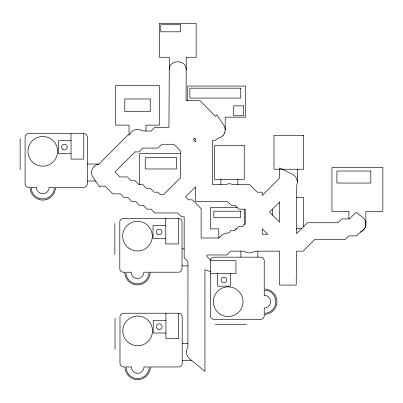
<?xml version="1.0" encoding="UTF-8"?>
<svg xmlns="http://www.w3.org/2000/svg" width="403" height="403" viewBox="0 0 403 403"><rect width="100%" height="100%" fill="white"/><g stroke="black" fill="none" stroke-linecap="round" stroke-linejoin="round"><path stroke-width="0.6" d="M169.275 69.941L169.275 57.256L159.376 57.256L159.376 23.324L196.14 23.324L196.14 57.256L186.241 57.256L186.06 100.574L200.044 100.574L215.363 116.331L216.859 114.84L223.766 125.177C225.499 127.736 225.665 131.242 224.164 133.942C222.607 138.022 217.469 137.352 215.242 140.446L212.577 140.446L212.577 184.559L225.519 184.559L229.322 183.617L233.261 184.559L249.603 184.559L257.235 192.196L262.207 192.196L262.207 195.465L279.596 178.076L279.596 167.905L292.598 174.363A8.483 8.483 0 0 1 297.303 181.708L297.288 182.539A8.483 8.483 0 0 1 296.759 184.972L296.563 233.644L307.469 222.733L338.011 222.733L341.825 218.915L349.461 218.915L356.086 212.295L362.604 217.353A8.483 8.483 0 0 1 365.879 223.826C366.418 229.977 359.491 231.886 356.489 235.886L348.857 235.886L345.039 239.699L314.496 239.699L303.046 251.155L296.487 251.155L296.195 285.123L279.596 285.052L279.596 251.155L254.56 251.155L254.162 251.457A8.483 8.483 0 0 1 244.732 251.543L244.203 251.155L230.345 251.155L227.131 254.973L207.61 254.973L206.548 256.031L210.568 260.051L210.502 315.846A3.536 3.536 0 0 0 214.038 319.377L260.696 319.377A3.536 3.536 0 0 0 264.227 315.846L264.227 314.431A12.725 12.725 0 0 0 276.952 301.706A12.725 12.725 0 0 0 264.227 288.981L264.227 260.706A3.536 3.536 0 0 0 260.696 257.169L214.038 257.169A3.536 3.536 0 0 0 210.547 260.152M365.848 224.773L365.798 225.186M365.869 224.355L365.884 211.328L382.85 211.328L382.85 167.497L331.951 167.497L331.951 211.328L348.917 211.328L348.917 218.915M365.738 225.594L365.647 226.002M224.829 132.355L224.919 132.008M365.546 226.405L365.415 226.798M365.274 227.191L365.108 227.574M364.932 227.947L364.725 228.31M364.514 228.667L364.277 229.01M364.025 229.342L363.758 229.66M363.476 229.967L363.174 230.254M222.713 135.892L222.95 135.625M362.866 230.536L362.539 230.793M362.206 231.04L361.854 231.262M361.496 231.478L361.128 231.665M360.75 231.841L360.388 231.982M83.774 133.64L28.633 133.64A3.536 3.536 0 0 0 25.097 137.176L25.097 183.833A3.536 3.536 0 0 0 28.633 187.37L30.049 187.37A12.725 12.725 0 0 0 42.773 200.095A12.725 12.725 0 0 0 55.498 187.37L83.774 187.37A3.536 3.536 0 0 0 87.31 183.833L87.31 137.176A3.536 3.536 0 0 0 83.774 133.64L83.774 159.089L71.049 159.089L71.049 133.64M71.049 140.712L58.324 140.712L58.324 153.437L71.049 153.437M180.343 153.417L139.594 153.417L139.594 184.559M87.31 164.041L98.942 164.041M87.31 181.007L95.582 181.007M296.563 197.546L303.64 197.546L303.64 226.562M237.276 207.681L210.316 207.681L210.316 228.889L218.799 228.889L218.799 238.007M178.474 218.481L123.333 218.481A3.536 3.536 0 0 0 119.802 222.018L119.802 268.675A3.536 3.536 0 0 0 123.333 272.211L124.749 272.211A12.725 12.725 0 0 0 137.473 284.936A12.725 12.725 0 0 0 150.198 272.211L178.474 272.211A3.536 3.536 0 0 0 182.01 268.675L182.01 222.018A3.536 3.536 0 0 0 178.474 218.481L178.474 243.931L165.749 243.931L165.749 218.481M165.749 225.554L153.024 225.554L153.024 238.279L165.749 238.279M296.573 228.647L301.555 228.647M236.415 228.889L235.765 228.889L235.765 229.544M182.01 248.883L184.161 248.883M210.502 260.706L235.951 260.706L235.951 273.43L210.502 273.43M182.01 265.849L187.974 265.849M178.66 313.222L123.52 313.222A3.536 3.536 0 0 0 119.983 316.758L119.983 363.415A3.536 3.536 0 0 0 123.52 366.952L124.935 366.952A12.725 12.725 0 0 0 137.66 379.676A12.725 12.725 0 0 0 150.384 366.952L178.66 366.952A3.536 3.536 0 0 0 182.196 363.415L182.196 316.758A3.536 3.536 0 0 0 178.66 313.222L178.66 338.671L165.935 338.671L165.935 313.222M165.935 320.289L153.211 320.289L153.211 333.019L165.935 333.019M215.449 324.329L246.555 324.329M182.196 343.623L187.974 343.623M182.196 360.589L191.868 360.589M210.502 271.562L204.946 269.708L204.946 371.4L189.516 358.64A8.483 8.483 0 0 1 187.884 347.366L187.974 262.484L186.76 260.237L184.161 257.638L184.161 216.794L181.496 216.794L177.678 212.98L154.772 212.98L150.954 209.162L147.135 209.162L143.317 205.344L139.503 205.344L135.685 201.525L131.867 201.525L128.048 197.707L124.23 197.707L120.416 193.893L112.78 193.893L105.143 186.257L100.921 186.055L99.828 187.148L93.053 177.345C89.395 172.504 92.811 164.706 98.856 164.127L128.048 134.934L129.554 134.934L129.721 134.486A8.483 8.483 0 0 1 142.33 130.874L150.954 131.116L154.772 127.298L168.938 127.298L169.275 69.9C168.867 58.999 186.816 59.12 186.241 70.031M297.308 169.235L297.308 181.96M272.539 209.127L272.539 215.131M257.865 251.155L257.865 257.169M244.248 209.162L244.248 224.874M240.898 251.155L240.898 257.169M237.871 179.375L237.871 184.559M230.294 273.43L230.294 286.155L217.57 286.155L217.57 273.43M225.196 129.892L225.196 117.167L245.699 117.167L245.699 86.061L187.727 86.061L187.727 100.574M220.899 179.375L220.899 184.559M145.992 131.116L145.992 125.132L159.422 125.132L159.422 85.542L115.59 85.542L115.59 125.132L129.025 125.132L129.025 134.934M115.036 318.169L115.036 349.275M114.85 223.433L114.85 254.535M20.15 138.592L20.15 169.693M220.794 236.153L219.232 238.007L201.127 238.007L201.127 208.618L192.337 199.828L188.523 199.828L185.551 196.86L195.611 186.801L195.611 201.525L227.151 201.525L231.362 205.344L234.939 205.344L238.757 209.162L245.241 209.162L245.241 223.887L242.571 226.551L238.757 226.551L234.939 230.37L231.121 230.37C229.08 234.662 223.282 232.123 220.794 236.153M135.076 151.901L114.931 172.046L119.807 176.927L127.444 176.927L131.257 180.74L135.076 180.74L138.894 184.559L142.712 184.559L146.531 188.377L150.349 188.377L154.163 192.196L157.981 192.196L160.233 194.448L160.817 194.417A8.483 8.483 0 0 1 163.28 194.79L180.343 178.076L180.343 150.747L173.859 144.264L161.799 144.264L157.981 148.082L142.712 148.082L138.894 151.901L135.076 151.901M194.553 138.234L193.188 139.599L195.611 142.022L195.611 139.297L194.553 138.234M279.596 202.069L269.536 212.129L279.596 222.189L279.596 202.069M180.584 24.739L160.792 24.739L160.792 31.807L180.584 31.807L180.584 24.739M240.747 88.181L189.848 88.181L189.848 98.08L240.747 98.08L240.747 88.181M150.233 98.972L124.784 98.972L124.784 111.696L150.233 111.696L150.233 98.972M243.578 105.853L233.68 105.853L233.68 115.752L243.578 115.752L243.578 105.853M303.671 135.302L273.98 135.302L273.98 169.235L303.671 169.235L303.671 135.302M244.233 145.443L214.537 145.443L214.537 179.375L244.233 179.375L244.233 145.443M176.353 157.659L145.246 157.659L145.246 168.968L176.353 168.968L176.353 157.659M370.831 171.033L336.898 171.033L336.898 183.053L370.831 183.053L370.831 171.033M36.411 187.37L31.177 187.37A11.591 11.591 0 0 0 42.773 198.961A11.591 11.591 0 0 0 54.365 187.37L49.136 187.37A6.362 6.362 0 0 1 42.773 193.732A6.362 6.362 0 0 1 36.411 187.37M240.712 211.217L213.852 211.217L213.852 217.58L240.712 217.58L240.712 211.217M267.597 234.188L262.207 234.188L262.207 228.793L267.597 234.188M131.111 272.211L125.877 272.211A11.591 11.591 0 0 0 137.473 283.803A11.591 11.591 0 0 0 149.065 272.211L143.836 272.211A6.362 6.362 0 0 1 137.473 278.574A6.362 6.362 0 0 1 131.111 272.211M131.297 366.952L126.063 366.952A11.591 11.591 0 0 0 137.66 378.543A11.591 11.591 0 0 0 149.251 366.952L144.022 366.952A6.362 6.362 0 0 1 137.66 373.314A6.362 6.362 0 0 1 131.297 366.952M264.227 295.344L264.227 290.115A11.591 11.591 0 0 1 275.823 301.706A11.591 11.591 0 0 1 264.227 313.302L264.227 308.068A6.362 6.362 0 0 0 270.589 301.706A6.362 6.362 0 0 0 264.227 295.344M157.875 329.105A2.826 2.826 0 0 0 162.117 326.652A2.826 2.826 0 0 0 157.875 324.203A2.826 2.826 0 0 0 157.875 329.105M130.234 343.754A14.846 14.846 0 0 0 152.505 330.893A14.846 14.846 0 0 0 130.234 318.038A14.846 14.846 0 0 0 130.234 343.754M222.521 282.523A2.826 2.826 0 0 0 226.763 280.075A2.826 2.826 0 0 0 222.521 277.627A2.826 2.826 0 0 0 222.521 282.523M220.753 314.562A14.846 14.846 0 0 0 243.019 301.706A14.846 14.846 0 0 0 220.753 288.85A14.846 14.846 0 0 0 220.753 314.562M157.689 234.365A2.826 2.826 0 0 0 161.93 231.916A2.826 2.826 0 0 0 157.689 229.468A2.826 2.826 0 0 0 157.689 234.365M129.494 248.676A14.846 14.846 0 0 0 152.304 236.803A14.846 14.846 0 0 0 130.617 222.99A14.846 14.846 0 0 0 129.494 248.676M62.757 149.372A2.826 2.826 0 0 0 67.22 147.352A2.826 2.826 0 0 0 63.236 144.496A2.826 2.826 0 0 0 62.757 149.372M35.348 164.172A14.846 14.846 0 0 0 57.619 151.316A14.846 14.846 0 0 0 35.348 138.456A14.846 14.846 0 0 0 35.348 164.172"/></g></svg>
